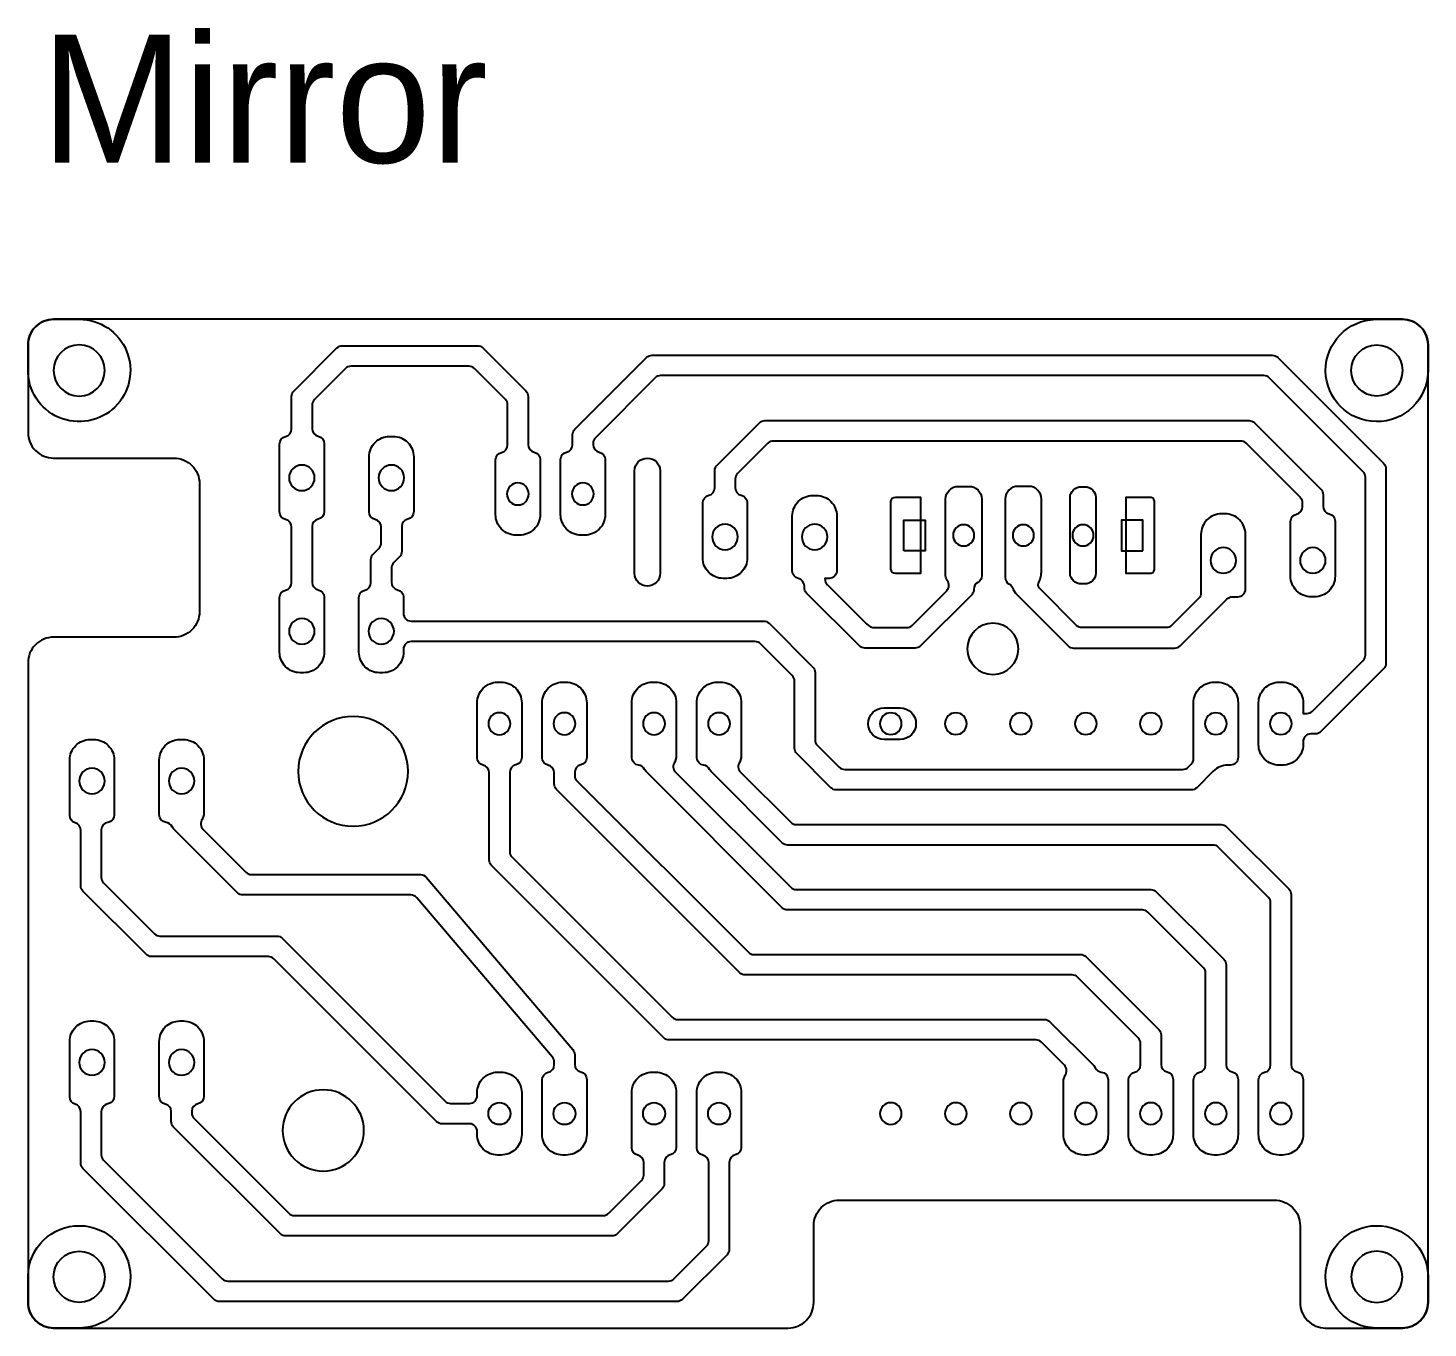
# Model space of a CAD drawing. Extents: x -38 to 99, y -101 to 35.
# Drawn here: x 44.3 to 99, y -16 to 34.8 of the extents above; entities that cross this region are included whole.
import ezdxf

# ---------------------------------------------------------------- set-up
doc = ezdxf.new("R2010")
doc.units = 0
for name, color, linetype in [('DEFAULT', 7, 'CONTINUOUS'), ('HOLES', 7, 'CONTINUOUS'), ('TRACES', 108, 'CONTINUOUS')]:
    doc.layers.add(name, color=color, linetype=linetype)
doc.styles.add('DEFAULT', font='txt')

msp = doc.modelspace()

# ---------------------------------------------------------------- linework, layer by layer
at = {"layer": 'DEFAULT'}
msp.add_lwpolyline([(94, -12), (94, -15, 0.414214), (95, -16), (98, -16, 0.414214), (99, -15), (99, 22.426, 0.414214), (98, 23.426), (45.3, 23.426, 0.414214), (44.3, 22.426), (44.3, 19, 0.414214), (45.3, 18), (50, 18, -0.414214), (51, 17), (51, 12, -0.414214), (50, 11), (45.3, 11, 0.414214), (44.3, 10), (44.3, -15, 0.414214), (45.3, -16), (74, -16, 0.414214), (75, -15), (75, -12, -0.414214), (76, -11), (93, -11, -0.414214)], format="xyb", close=True, dxfattribs=at)
at = {"layer": 'HOLES'}
msp.add_lwpolyline([(68.5, 13, -0.414214), (68, 13.5), (68, 17.5, -1), (69, 17.5), (69, 13.5, -0.414214)], format="xyb", close=True, dxfattribs=at)
for points in [[(78.524, 14.38), (78.524, 15.58), (79.354, 15.58), (79.354, 14.38)], [(87.854, 14.38), (87.854, 15.58), (87.024, 15.58), (87.024, 14.38)]]:
    msp.add_lwpolyline(points, close=True, dxfattribs=at)
at = {"layer": 'HOLES', "extrusion": (0, 0, -1)}
for centre, radius in [((-46.3, 21.426), 1), ((-55, 17.23), 0.5), ((-58.5, 17.23), 0.5), ((-63.439, 16.598), 0.43), ((-65.979, 16.598), 0.43), ((-71.533, 14.918), 0.5), ((-75.033, 14.918), 0.5), ((-80.859, 14.98), 0.415), ((-83.189, 14.98), 0.415), ((-85.519, 14.98), 0.415), ((-91, 14), 0.5), ((-94.5, 14), 0.5), ((-55, 11.23), 0.5), ((-58.1, 11.23), 0.5), ((-82, 10.544), 1), ((-57.002, 5.756), 2.145), ((-62.72, 7.62), 0.43), ((-65.26, 7.62), 0.43), ((-68.76, 7.62), 0.43), ((-71.3, 7.62), 0.43), ((-78.01, 7.62), 0.425), ((-80.55, 7.62), 0.425), ((-83.09, 7.62), 0.425), ((-85.63, 7.62), 0.425), ((-88.17, 7.62), 0.425), ((-90.71, 7.62), 0.425), ((-93.25, 7.62), 0.425), ((-46.8, 5.38), 0.5), ((-50.3, 5.38), 0.5), ((-46.8, -5.62), 0.5), ((-50.3, -5.62), 0.5), ((-55.836, -8.277), 1.587), ((-78.01, -7.62), 0.425), ((-80.55, -7.62), 0.425), ((-83.09, -7.62), 0.425), ((-85.63, -7.62), 0.425), ((-88.17, -7.62), 0.425), ((-90.71, -7.62), 0.425), ((-93.25, -7.62), 0.425), ((-97, -14), 1)]:
    msp.add_circle(centre, radius, dxfattribs=at)
at = {"layer": 'HOLES'}
for centre, radius in [((97, 21.426), 1), ((62.72, -7.62), 0.43), ((65.26, -7.62), 0.43), ((68.76, -7.62), 0.43), ((71.3, -7.62), 0.43), ((46.3, -14), 1)]:
    msp.add_circle(centre, radius, dxfattribs=at)
at = {"layer": 'TRACES'}
for points in [[(44.3, 21.47), (44.3, 22.426, -0.414214), (45.3, 23.426), (46.3, 23.426, -2.452529)], [(96.956, 23.425), (98, 23.426, -0.414214), (99, 22.426), (99, 21.381, -2.340243)], [(54.13, 10.41), (54.13, 12.55, -0.3516), (54.365, 12.843, 0.3516), (54.6, 13.136), (54.6, 15.31, 0.3516), (54.365, 15.603, -0.3516), (54.13, 15.896), (54.13, 18.55, -0.3516), (54.365, 18.843, 0.3516), (54.6, 19.136), (54.6, 20.409, -0.198912), (54.688, 20.621), (56.371, 22.304, -0.198912), (56.583, 22.392), (61.862, 22.392, -0.198912), (62.074, 22.304), (63.751, 20.627, -0.198912), (63.839, 20.415), (63.839, 18.53, 0.3516), (64.074, 18.237, -0.3516), (64.309, 17.945), (64.309, 15.79, -0.414214), (63.509, 14.99), (63.369, 14.99, -0.414214), (62.569, 15.79), (62.569, 17.93, -0.3516), (62.804, 18.223, 0.3516), (63.039, 18.516), (63.039, 20.084, 0.198912), (62.951, 20.296), (61.743, 21.504, 0.198912), (61.531, 21.592), (56.915, 21.592, 0.198912), (56.702, 21.504), (55.488, 20.29, 0.198912), (55.4, 20.077), (55.4, 19.15, 0.3516), (55.635, 18.857, -0.3516), (55.87, 18.564), (55.87, 15.91, -0.3516), (55.635, 15.617, 0.3516), (55.4, 15.324), (55.4, 13.15, 0.3516), (55.635, 12.857, -0.3516), (55.87, 12.564), (55.87, 10.41, -0.414214), (55.07, 9.61), (54.93, 9.61, -0.414214)], [(66.467, 18.798, 0.198912), (66.379, 18.585), (66.379, 18.53, 0.3516), (66.614, 18.237, -0.3516), (66.849, 17.945), (66.849, 15.79, -0.414214), (66.049, 14.99), (65.909, 14.99, -0.414214), (65.109, 15.79), (65.109, 17.945, -0.3516), (65.344, 18.237, 0.3516), (65.579, 18.53), (65.579, 18.917, -0.198912), (65.667, 19.129), (68.472, 21.934, -0.198912), (68.685, 22.022), (92.917, 22.022, -0.198912), (93.13, 21.934), (97.267, 17.797, -0.198912), (97.355, 17.584), (97.355, 9.971, -0.198912), (97.267, 9.758), (94.817, 7.308, -0.198912), (94.605, 7.22), (94.42, 7.22, 0.414214), (94.12, 6.92), (94.12, 6.8, -0.414214), (93.32, 6), (93.18, 6, -0.414214), (92.38, 6.8), (92.38, 8.44, -0.414214), (93.18, 9.24), (93.32, 9.24, -0.414214), (94.12, 8.44), (94.12, 8.02), (94.273, 8.02, 0.198912), (94.485, 8.108), (96.467, 10.09, 0.198912), (96.555, 10.302), (96.555, 17.253, 0.198912), (96.467, 17.465), (92.798, 21.134, 0.198912), (92.586, 21.222), (69.016, 21.222, 0.198912), (68.804, 21.134)], [(70.898, 16.545, 0.3516), (71.133, 16.838), (71.133, 17.512, -0.198912), (71.221, 17.724), (72.876, 19.379, -0.198912), (73.088, 19.467), (92.008, 19.467, -0.198912), (92.22, 19.379), (94.812, 16.787, -0.198912), (94.9, 16.575), (94.9, 16.12, 0.3516), (95.135, 15.827, -0.3516), (95.37, 15.534), (95.37, 13.38, -0.414214), (94.57, 12.58), (94.43, 12.58, -0.414214), (93.63, 13.38), (93.63, 15.52, -0.3516), (93.865, 15.813, 0.3516), (94.1, 16.106), (94.1, 16.244, 0.198912), (94.012, 16.456), (91.889, 18.579, 0.198912), (91.677, 18.667), (73.42, 18.667, 0.198912), (73.208, 18.579), (72.021, 17.393, 0.198912), (71.933, 17.181), (71.933, 16.838, 0.3516), (72.168, 16.545, -0.3516), (72.403, 16.253), (72.403, 14.098, -0.414214), (71.603, 13.298), (71.463, 13.298, -0.414214), (70.663, 14.098), (70.663, 16.253, -0.3516)], [(58.43, 18.85), (58.57, 18.85, -0.414214), (59.37, 18.05), (59.37, 15.91, -0.3516), (59.135, 15.617, 0.3516), (58.9, 15.324), (58.9, 14.353, -0.198912), (58.812, 14.141), (58.588, 13.917, 0.198912), (58.5, 13.705), (58.5, 13.15, 0.3516), (58.735, 12.857, -0.3516), (58.97, 12.564), (58.97, 11.93, 0.414214), (59.27, 11.63), (73.041, 11.63, -0.198912), (73.254, 11.542), (74.962, 9.834, -0.198912), (75.05, 9.621), (75.05, 6.991, 0.198912), (75.138, 6.779), (75.999, 5.918, 0.198912), (76.211, 5.83), (89.42, 5.83, 0.198912), (89.632, 5.918), (89.752, 6.038, 0.198912), (89.84, 6.25), (89.84, 8.44, -0.414214), (90.64, 9.24), (90.78, 9.24, -0.414214), (91.58, 8.44), (91.58, 6.3, -0.414214), (91.28, 6), (91.177, 6, 0.198912), (90.611, 5.766), (89.964, 5.118, -0.198912), (89.751, 5.03), (75.88, 5.03, -0.198912), (75.668, 5.118), (74.338, 6.448, -0.198912), (74.25, 6.66), (74.25, 9.29, 0.198912), (74.162, 9.502), (72.922, 10.742, 0.198912), (72.71, 10.83), (59.27, 10.83, 0.414214), (58.97, 10.53), (58.97, 10.41, -0.414214), (58.17, 9.61), (58.03, 9.61, -0.414214), (57.23, 10.41), (57.23, 12.55, -0.3516), (57.465, 12.843, 0.3516), (57.7, 13.136), (57.7, 14.036, -0.198912), (57.788, 14.248), (58.012, 14.473, 0.198912), (58.1, 14.685), (58.1, 15.31, 0.3516), (57.865, 15.603, -0.3516), (57.63, 15.896), (57.63, 18.05, -0.414214)], [(77.925, 10.573), (76.997, 10.573, -0.198912), (76.785, 10.661), (74.721, 12.725, -0.198912), (74.633, 12.937), (74.633, 12.998, 0.3516), (74.398, 13.291, -0.3516), (74.163, 13.584), (74.163, 15.738, -0.414214), (74.963, 16.538), (75.103, 16.538, -0.414214), (75.903, 15.738), (75.903, 13.598, -0.414214), (75.603, 13.298), (75.433, 13.298), (75.462, 13.142, 0.087347), (75.521, 13.056), (77.058, 11.52, 0.198912), (77.411, 11.373), (77.925, 11.373), (78.628, 11.373, 0.198912), (78.84, 11.461), (80.195, 12.816, 0.381968), (80.218, 13.216, -0.170129), (80.152, 13.403), (80.152, 16.396, -0.414214), (80.652, 16.896), (81.065, 16.896, -0.414214), (81.565, 16.396), (81.565, 13.403, -0.271343), (81.412, 13.141, 0.271343), (81.259, 12.88), (81.259, 12.872, -0.198912), (81.171, 12.66), (79.172, 10.661, -0.198912), (78.96, 10.573)], [(78.2, 16.456, 0.402269), (78, 16.306), (78, 13.655, 0.402269), (78.2, 13.505), (79.189, 13.505), (79.189, 16.456)], [(83.869, 12.864), (83.859, 12.875), (83.848, 12.885), (83.839, 12.896), (83.83, 12.906), (83.822, 12.916), (83.815, 12.925), (83.808, 12.934), (83.802, 12.944), (83.799, 12.948), (83.796, 12.952), (83.794, 12.957), (83.791, 12.961), (83.789, 12.965), (83.787, 12.969), (83.785, 12.974), (83.783, 12.978), (83.781, 12.982), (83.78, 12.986), (83.778, 12.99), (83.777, 12.994), (83.776, 12.998), (83.774, 13.002), (83.773, 13.006), (83.773, 13.009), (83.772, 13.013), (83.771, 13.017), (83.771, 13.021), (83.77, 13.025), (83.77, 13.028), (83.77, 13.032), (83.769, 13.036), (83.769, 13.04), (83.769, 13.043), (83.77, 13.047), (83.77, 13.051), (83.77, 13.055), (83.771, 13.058), (83.771, 13.062), (83.772, 13.066), (83.772, 13.07), (83.773, 13.073), (83.774, 13.077), (83.776, 13.085), (83.778, 13.092), (83.781, 13.1), (83.783, 13.108), (83.786, 13.116), (83.793, 13.132), (83.824, 13.206), (83.833, 13.227), (83.841, 13.25), (83.849, 13.274), (83.858, 13.299), (83.865, 13.327), (83.869, 13.341), (83.872, 13.356), (83.876, 13.371), (83.879, 13.387), (83.882, 13.404), (83.884, 13.421), (83.887, 13.438), (83.889, 13.456), (83.891, 13.475), (83.892, 13.494), (83.894, 13.514), (83.895, 13.535), (83.895, 13.556), (83.895, 13.578), (83.895, 16.396, 0.414214), (83.395, 16.896), (82.982, 16.896, 0.414214), (82.482, 16.396), (82.482, 13.335, 0.279097), (82.643, 13.069, -0.219173), (82.796, 12.87), (82.877, 12.725), (84.94, 10.661, 0.198912), (85.153, 10.573), (89.101, 10.573, 0.198912), (89.313, 10.661), (91.144, 12.492, -0.198912), (91.356, 12.58), (91.57, 12.58, 0.414214), (91.87, 12.88), (91.87, 15.02, 0.414214), (91.07, 15.82), (90.93, 15.82, 0.414214), (90.13, 15.02), (90.13, 12.734, -0.198912), (90.042, 12.522), (88.982, 11.461, -0.198912), (88.77, 11.373), (85.484, 11.373, -0.198912), (85.272, 11.461)], [(86.022, 16.377), (86.022, 13.584, -0.397718), (85.666, 13.084), (85.372, 13.084, -0.397718), (85.016, 13.584), (85.016, 16.377, -0.397718), (85.372, 16.877), (85.666, 16.877, -0.397718)], [(88.117, 13.497, 0.402708), (88.317, 13.648), (88.317, 16.313, 0.402708), (88.117, 16.464), (87.189, 16.464), (87.189, 13.497)], [(84.76, -8.44), (84.76, -6.3), (84.82, -6.12, 0.373255), (84.792, -5.728), (83.894, -4.83, 0.198912), (83.682, -4.742), (69.352, -4.742, -0.198912), (69.14, -4.654), (62.408, 2.078, -0.198912), (62.32, 2.29), (62.32, 5.7, 0.3516), (62.085, 5.993, -0.3516), (61.85, 6.286), (61.85, 8.44, -0.414214), (62.65, 9.24), (62.79, 9.24, -0.414214), (63.59, 8.44), (63.59, 6.3, -0.3516), (63.355, 6.007, 0.3516), (63.12, 5.714), (63.12, 2.622, 0.198912), (63.208, 2.41), (69.471, -3.854, 0.198912), (69.684, -3.942), (84.013, -3.942, -0.198912), (84.225, -4.03), (85.942, -5.746), (86.001, -5.829, 0.256918), (86.236, -5.998, -0.379682), (86.5, -6.296), (86.5, -8.44, -0.414214), (85.7, -9.24), (85.56, -9.24, -0.414214)], [(88.24, -9.24), (88.1, -9.24, -0.414214), (87.3, -8.44), (87.3, -6.3, -0.3516), (87.535, -6.007, 0.3516), (87.77, -5.714), (87.77, -4.877, 0.198912), (87.682, -4.665), (85.306, -2.29, 0.198912), (85.094, -2.202), (72.325, -2.202, -0.198912), (72.113, -2.114), (64.948, 5.051, -0.198912), (64.86, 5.263), (64.86, 5.7, 0.3516), (64.625, 5.993, -0.3516), (64.39, 6.286), (64.39, 8.44, -0.414214), (65.19, 9.24), (65.33, 9.24, -0.414214), (66.13, 8.44), (66.13, 6.3, -0.3516), (65.895, 6.007, 0.3516), (65.66, 5.714), (65.66, 5.595, 0.198912), (65.748, 5.383), (72.445, -1.314, 0.198912), (72.657, -1.402), (85.426, -1.402, -0.198912), (85.638, -1.49), (88.482, -4.334, -0.198912), (88.57, -4.546), (88.57, -5.7, 0.3516), (88.805, -5.993, -0.3516), (89.04, -6.286), (89.04, -8.44, -0.414214)], [(89.84, -8.44), (89.84, -6.3, -0.3516), (90.075, -6.007, 0.3516), (90.31, -5.714), (90.31, -2.132, 0.198912), (90.222, -1.919), (88.052, 0.25, 0.198912), (87.84, 0.338), (73.98, 0.338, -0.198912), (73.768, 0.426), (68.448, 5.746), (68.389, 5.829, 0.256918), (68.154, 5.998, -0.379682), (67.89, 6.296), (67.89, 8.44, -0.414214), (68.69, 9.24), (68.83, 9.24, -0.414214), (69.63, 8.44), (69.63, 6.3), (69.57, 6.12, 0.373255), (69.598, 5.728), (74.1, 1.226, 0.198912), (74.312, 1.138), (88.172, 1.138, -0.198912), (88.384, 1.05), (91.022, -1.588, -0.198912), (91.11, -1.8), (91.11, -5.7, 0.3516), (91.345, -5.993, -0.3516), (91.58, -6.286), (91.58, -8.44, -0.414214), (90.78, -9.24), (90.64, -9.24, -0.414214)], [(92.38, -8.44), (92.38, -6.3, -0.3516), (92.615, -6.007, 0.3516), (92.85, -5.714), (92.85, 0.618, 0.198912), (92.762, 0.83), (90.802, 2.79, 0.198912), (90.589, 2.878), (73.98, 2.878, -0.198912), (73.768, 2.966), (70.988, 5.746), (70.929, 5.829, 0.256918), (70.694, 5.998, -0.379682), (70.43, 6.296), (70.43, 8.44, -0.414214), (71.23, 9.24), (71.37, 9.24, -0.414214), (72.17, 8.44), (72.17, 6.3), (72.11, 6.12, 0.373255), (72.138, 5.728), (74.1, 3.766, 0.198912), (74.312, 3.678), (90.921, 3.678, -0.198912), (91.133, 3.59), (93.562, 1.161, -0.198912), (93.65, 0.949), (93.65, -5.7, 0.3516), (93.885, -5.993, -0.3516), (94.12, -6.286), (94.12, -8.44, -0.414214), (93.32, -9.24), (93.18, -9.24, -0.414214)], [(78.375, 7), (77.75, 7, -1), (77.75, 8.24), (78.375, 8.24, -1)], [(61.85, -8.44), (61.85, -8.32, 0.414214), (61.55, -8.02), (60.477, -8.02, -0.198912), (60.265, -7.932), (53.902, -1.569, 0.198912), (53.69, -1.481), (49.124, -1.481, -0.198912), (48.911, -1.394), (46.448, 1.07, -0.198912), (46.36, 1.282), (46.36, 3.46, 0.332369), (46.145, 3.748, -0.332369), (45.93, 4.035), (45.93, 6.2, -0.414214), (46.73, 7), (46.87, 7, -0.414214), (47.67, 6.2), (47.67, 4.06, -0.37077), (47.415, 3.763, 0.37077), (47.16, 3.467), (47.16, 1.614, 0.198912), (47.248, 1.401), (49.243, -0.594, 0.198912), (49.455, -0.681), (54.021, -0.681, -0.198912), (54.234, -0.769), (60.596, -7.132, 0.198912), (60.809, -7.22), (61.55, -7.22, 0.414214), (61.85, -6.92), (61.85, -6.8, -0.414214), (62.65, -6), (62.79, -6, -0.414214), (63.59, -6.8), (63.59, -8.44, -0.414214), (62.79, -9.24), (62.65, -9.24, -0.414214)], [(64.39, -8.44), (64.39, -6.3, -0.3516), (64.625, -6.007, 0.3516), (64.86, -5.714), (64.86, -5.607, 0.177991), (64.789, -5.413), (59.491, 0.818, 0.220003), (59.263, 0.924), (52.695, 0.924, -0.198912), (52.483, 1.011), (49.988, 3.506), (49.929, 3.589, 0.256918), (49.694, 3.758, -0.379682), (49.43, 4.056), (49.43, 6.2, -0.414214), (50.23, 7), (50.37, 7, -0.414214), (51.17, 6.2), (51.17, 4.06), (51.11, 3.88, 0.373255), (51.138, 3.488), (52.814, 1.811, 0.198912), (53.026, 1.724), (59.633, 1.724, -0.220003), (59.861, 1.618), (65.589, -5.119, -0.177991), (65.66, -5.313), (65.66, -5.7, 0.3516), (65.895, -5.993, -0.3516), (66.13, -6.286), (66.13, -8.44, -0.414214), (65.33, -9.24), (65.19, -9.24, -0.414214)], [(72.17, -6.8), (72.17, -8.94, -0.3516), (71.935, -9.233, 0.3516), (71.7, -9.526), (71.7, -12.923, -0.198912), (71.612, -13.136), (69.869, -14.878, -0.198912), (69.657, -14.966), (51.77, -14.966, -0.198912), (51.558, -14.878), (46.448, -9.768, -0.198912), (46.36, -9.556), (46.36, -7.54, 0.332369), (46.145, -7.252, -0.332369), (45.93, -6.965), (45.93, -4.8, -0.414214), (46.73, -4), (46.87, -4, -0.414214), (47.67, -4.8), (47.67, -6.94, -0.37077), (47.415, -7.237, 0.37077), (47.16, -7.533), (47.16, -9.225, 0.198912), (47.248, -9.437), (51.889, -14.078, 0.198912), (52.102, -14.166), (69.326, -14.166, 0.198912), (69.538, -14.078), (70.812, -12.804, 0.198912), (70.9, -12.592), (70.9, -9.54, 0.3516), (70.665, -9.247, -0.3516), (70.43, -8.954), (70.43, -6.8, -0.414214), (71.23, -6), (71.37, -6, -0.414214)], [(68.69, -6), (68.83, -6, -0.414214), (69.63, -6.8), (69.63, -8.94, -0.3516), (69.395, -9.233, 0.3516), (69.16, -9.526), (69.16, -10.353, -0.198912), (69.072, -10.565), (67.323, -12.315, -0.198912), (67.111, -12.402), (54.371, -12.402, -0.198912), (54.159, -12.315), (49.988, -8.144, -0.198912), (49.9, -7.931), (49.9, -7.54, 0.3516), (49.665, -7.247, -0.3516), (49.43, -6.954), (49.43, -4.8, -0.414214), (50.23, -4), (50.37, -4, -0.414214), (51.17, -4.8), (51.17, -6.94, -0.3516), (50.935, -7.233, 0.3516), (50.7, -7.526), (50.7, -7.6, 0.198912), (50.788, -7.812), (54.49, -11.515, 0.198912), (54.702, -11.602), (66.779, -11.602, 0.198912), (66.991, -11.515), (68.272, -10.234, 0.198912), (68.36, -10.022), (68.36, -9.54, 0.3516), (68.125, -9.247, -0.3516), (67.89, -8.954), (67.89, -6.8, -0.414214)], [(46.344, -16), (45.3, -16, -0.414214), (44.3, -15), (44.3, -13.956, -2.340243)], [(99, -13.956), (99, -15, -0.414214), (98, -16), (96.956, -16, -2.340243)]]:
    msp.add_lwpolyline(points, format="xyb", close=True, dxfattribs=at)

# ---------------------------------------------------------------- texts
at = {"layer": 'DEFAULT', "style": 'DEFAULT'}
msp.add_text('Mirror', height=5, dxfattribs=at).set_placement((44.81, 29.545))

doc.saveas('drawing.dxf')
